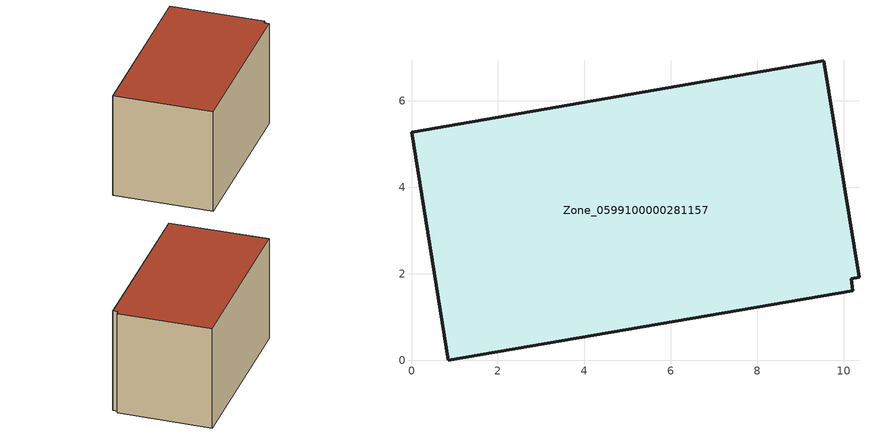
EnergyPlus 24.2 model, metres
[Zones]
Zone_0599100000281157
 floor ground (C_G): 10.36,1.92 10.18,1.88 10.21,1.6 0.86,0 0,5.27 9.54,6.93 z0
 wall outside (C_F): 10.36,1.92 9.54,6.93 0,5.27 0.86,0 10.21,1.6 10.18,1.88 10.36,1.92 z0:5.76
 roof outside (C_R): 10.18,1.88 10.36,1.92 9.54,6.93 0,5.27 0.86,0 10.21,1.6 z5.76
[BUILDING]
Pand.0599100000281157: North Axis=0; Terrain=City; Loads Convergence Tolerance Value=0.04; Temperature Convergence Tolerance Value=0.4; Solar Distribution=FullExterior; Maximum Number of Warmup Days=25; Minimum Number of Warmup Days=1
[Site:Location]
Rotterdam.The.Hague.AP_ZH_NLD Design_Conditions: Latitude=51.96; Longitude=4.45; Time Zone=1; Elevation=-4.5
[SITE:GROUNDTEMPERATURE:BUILDINGSURFACE]
18, 18, 18, 18, 18, 18, 18, 18, 18, 18, 18, 18
[MATERIAL] Thermal Absorptance=0.9; Solar Absorptance=0.7; Visible Absorptance=0.7
Name | Roughness | Thickness | Conductivity | Density | Specific Heat
G.TI.1992-2005 | MediumSmooth | 0.15 | 0.06 | 540 | 1210
F.TI.1992-2005 | Rough | 0.3 | 0.12 | 1920 | 840
R.TI.1992-2005 | MediumRough | 0.2 | 0.08 | 1500 | 1000
[CONSTRUCTION]
C_G: G.TI.1992-2005
C_F: F.TI.1992-2005
C_R: R.TI.1992-2005
[ZONE]
Zone_0599100000281157: Type=1; Multiplier=1; Ceiling Height=Autocalculate; Volume=Autocalculate; Floor Area=autocalculate; Part of Total Floor Area=Yes
[ZONEINFILTRATION:DESIGNFLOWRATE]
Infil_Zone_0599100000281157: Zone or ZoneList or Space or SpaceList=Zone_0599100000281157; Schedule=AlwaysOn; Design Flow Rate Calculation Method=Flow/Area; Flow Rate per Floor Area=0.0015; Constant Term Coefficient=1; Temperature Term Coefficient=0; Velocity Term Coefficient=0; Velocity Squared Term Coefficient=0
[HVACTEMPLATE:ZONE:IDEALLOADSAIRSYSTEM]
Zone_0599100000281157: Maximum Heating Supply Air Temperature=50; Minimum Cooling Supply Air Temperature=13; Maximum Heating Supply Air Humidity Ratio=0.0156; Minimum Cooling Supply Air Humidity Ratio=0.0077; Heating Limit=NoLimit; Cooling Limit=NoLimit; Dehumidification Control Type=ConstantSensibleHeatRatio; Cooling Sensible Heat Ratio=0.7; Dehumidification Setpoint=60; Humidification Control Type=None; Humidification Setpoint=30; Outdoor Air Method=None; Outdoor Air Flow Rate per Person=0.00944; Outdoor Air Flow Rate per Zone Floor Area=0; Outdoor Air Flow Rate per Zone=0; Demand Controlled Ventilation Type=None; Outdoor Air Economizer Type=NoEconomizer; Heat Recovery Type=None; Sensible Heat Recovery Effectiveness=0.7; Latent Heat Recovery Effectiveness=0.65
[ZONECONTROL:THERMOSTAT]
ThermostatControl_Zone_0599100000281157: Zone or ZoneList=Zone_0599100000281157; Control Type Schedule=DualSetpointControlType; Control 1=Thermostat_Zone_0599100000281157; Temperature Difference Between Cutout And Setpoint=0
[THERMOSTATSETPOINT:DUALSETPOINT]
Thermostat_Zone_0599100000281157: Heating Setpoint Temperature Schedule=HeatingSetpoint_Zone_0599100000281157; Cooling Setpoint Temperature Schedule=CoolingSetpoint_Zone_0599100000281157
[SCHEDULE:COMPACT]
HeatingSetpoint_Zone_0599100000281157: Through: 12/31, For: AllDays, Until: 24:00, 21
CoolingSetpoint_Zone_0599100000281157: Through: 12/31, For: AllDays, Until: 24:00, 24
DualSetpointControlType: Through: 12/31, For: AllDays, Until: 24:00, 4
AlwaysOn: Through: 12/31, For: AllDays, Until: 24:00, 1
